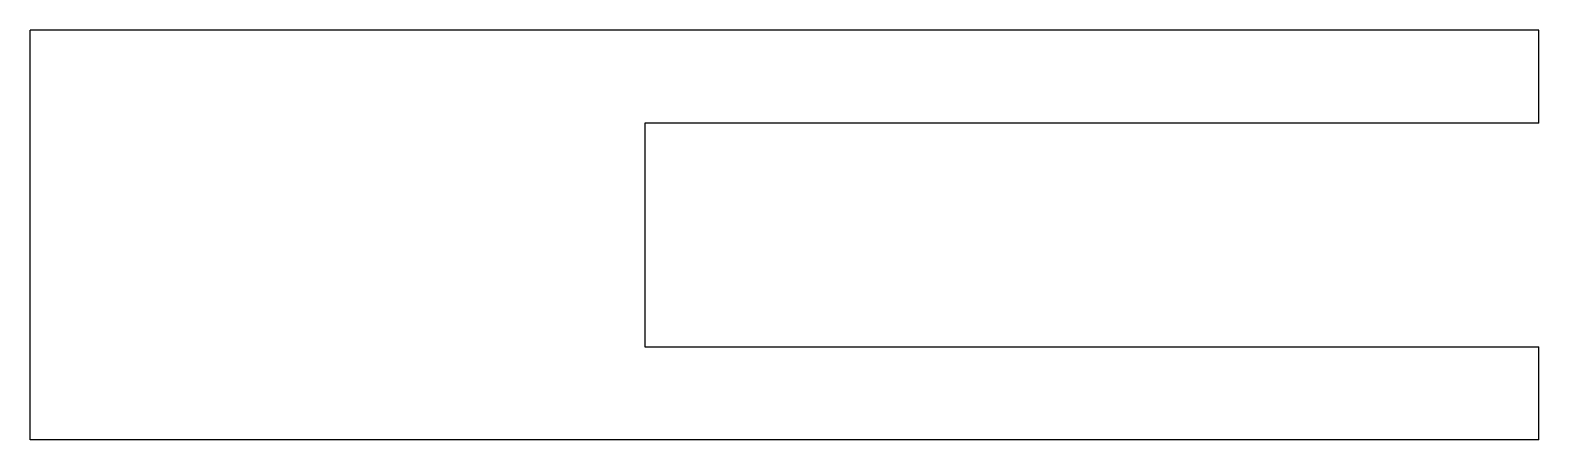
# Model space of a CAD drawing. Header units: metres. Extents: x -53 to 28, y -22 to 0.
import ezdxf

# ---------------------------------------------------------------- set-up
doc = ezdxf.new("R2010")
doc.units = ezdxf.units.M

msp = doc.modelspace()

# ---------------------------------------------------------------- linework, layer by layer
for points in [[(28, 0), (26.38, 0), (24.76, 0), (23.14, 0), (21.52, 0), (19.9, 0), (18.28, 0), (16.66, 0), (15.04, 0), (13.42, 0), (11.8, 0), (10.18, 0), (8.56, 0), (6.94, 0), (5.32, 0), (3.7, 0), (2.08, 0), (0.46, 0), (-1.16, 0), (-2.78, 0), (-4.4, 0), (-6.02, 0), (-7.64, 0), (-9.26, 0), (-10.88, 0), (-12.5, 0), (-14.12, 0), (-15.74, 0), (-17.36, 0), (-18.98, 0), (-20.6, 0), (-22.22, 0), (-23.84, 0), (-25.46, 0), (-27.08, 0), (-28.7, 0), (-30.32, 0), (-31.94, 0), (-33.56, 0), (-35.18, 0), (-36.8, 0), (-38.42, 0), (-40.04, 0), (-41.66, 0), (-43.28, 0), (-44.9, 0), (-46.52, 0), (-48.14, 0), (-49.76, 0), (-51.38, 0), (-53, 0)], [(-53, -22), (-53, -21.56), (-53, -21.12), (-53, -20.68), (-53, -20.24), (-53, -19.8), (-53, -19.36), (-53, -18.92), (-53, -18.48), (-53, -18.04), (-53, -17.6), (-53, -17.16), (-53, -16.72), (-53, -16.28), (-53, -15.84), (-53, -15.4), (-53, -14.96), (-53, -14.52), (-53, -14.08), (-53, -13.64), (-53, -13.2), (-53, -12.76), (-53, -12.32), (-53, -11.88), (-53, -11.44), (-53, -11), (-53, -10.56), (-53, -10.12), (-53, -9.68), (-53, -9.24), (-53, -8.8), (-53, -8.36), (-53, -7.92), (-53, -7.48), (-53, -7.04), (-53, -6.6), (-53, -6.16), (-53, -5.72), (-53, -5.28), (-53, -4.84), (-53, -4.4), (-53, -3.96), (-53, -3.52), (-53, -3.08), (-53, -2.64), (-53, -2.2), (-53, -1.76), (-53, -1.32), (-53, -0.88), (-53, -0.44), (-53, 0)], [(28, -5), (28, -4.9), (28, -4.8), (28, -4.7), (28, -4.6), (28, -4.5), (28, -4.4), (28, -4.3), (28, -4.2), (28, -4.1), (28, -4), (28, -3.9), (28, -3.8), (28, -3.7), (28, -3.6), (28, -3.5), (28, -3.4), (28, -3.3), (28, -3.2), (28, -3.1), (28, -3), (28, -2.9), (28, -2.8), (28, -2.7), (28, -2.6), (28, -2.5), (28, -2.4), (28, -2.3), (28, -2.2), (28, -2.1), (28, -2), (28, -1.9), (28, -1.8), (28, -1.7), (28, -1.6), (28, -1.5), (28, -1.4), (28, -1.3), (28, -1.2), (28, -1.1), (28, -1), (28, -0.9), (28, -0.8), (28, -0.7), (28, -0.6), (28, -0.5), (28, -0.4), (28, -0.3), (28, -0.2), (28, -0.1), (28, 0)], [(28, -5), (27.04, -5), (26.08, -5), (25.12, -5), (24.16, -5), (23.2, -5), (22.24, -5), (21.28, -5), (20.32, -5), (19.36, -5), (18.4, -5), (17.44, -5), (16.48, -5), (15.52, -5), (14.56, -5), (13.6, -5), (12.64, -5), (11.68, -5), (10.72, -5), (9.76, -5), (8.8, -5), (7.84, -5), (6.88, -5), (5.92, -5), (4.96, -5), (4, -5), (3.04, -5), (2.08, -5), (1.12, -5), (0.16, -5), (-0.8, -5), (-1.76, -5), (-2.72, -5), (-3.68, -5), (-4.64, -5), (-5.6, -5), (-6.56, -5), (-7.52, -5), (-8.48, -5), (-9.44, -5), (-10.4, -5), (-11.36, -5), (-12.32, -5), (-13.28, -5), (-14.24, -5), (-15.2, -5), (-16.16, -5), (-17.12, -5), (-18.08, -5), (-19.04, -5), (-20, -5)], [(-20, -5), (-20, -5.24), (-20, -5.48), (-20, -5.72), (-20, -5.96), (-20, -6.2), (-20, -6.44), (-20, -6.68), (-20, -6.92), (-20, -7.16), (-20, -7.4), (-20, -7.64), (-20, -7.88), (-20, -8.12), (-20, -8.36), (-20, -8.6), (-20, -8.84), (-20, -9.08), (-20, -9.32), (-20, -9.56), (-20, -9.8), (-20, -10.04), (-20, -10.28), (-20, -10.52), (-20, -10.76), (-20, -11), (-20, -11.24), (-20, -11.48), (-20, -11.72), (-20, -11.96), (-20, -12.2), (-20, -12.44), (-20, -12.68), (-20, -12.92), (-20, -13.16), (-20, -13.4), (-20, -13.64), (-20, -13.88), (-20, -14.12), (-20, -14.36), (-20, -14.6), (-20, -14.84), (-20, -15.08), (-20, -15.32), (-20, -15.56), (-20, -15.8), (-20, -16.04), (-20, -16.28), (-20, -16.52), (-20, -16.76), (-20, -17)], [(-20, -17), (-19.04, -17), (-18.08, -17), (-17.12, -17), (-16.16, -17), (-15.2, -17), (-14.24, -17), (-13.28, -17), (-12.32, -17), (-11.36, -17), (-10.4, -17), (-9.44, -17), (-8.48, -17), (-7.52, -17), (-6.56, -17), (-5.6, -17), (-4.64, -17), (-3.68, -17), (-2.72, -17), (-1.76, -17), (-0.8, -17), (0.16, -17), (1.12, -17), (2.08, -17), (3.04, -17), (4, -17), (4.96, -17), (5.92, -17), (6.88, -17), (7.84, -17), (8.8, -17), (9.76, -17), (10.72, -17), (11.68, -17), (12.64, -17), (13.6, -17), (14.56, -17), (15.52, -17), (16.48, -17), (17.44, -17), (18.4, -17), (19.36, -17), (20.32, -17), (21.28, -17), (22.24, -17), (23.2, -17), (24.16, -17), (25.12, -17), (26.08, -17), (27.04, -17), (28, -17)], [(28, -22), (28, -21.9), (28, -21.8), (28, -21.7), (28, -21.6), (28, -21.5), (28, -21.4), (28, -21.3), (28, -21.2), (28, -21.1), (28, -21), (28, -20.9), (28, -20.8), (28, -20.7), (28, -20.6), (28, -20.5), (28, -20.4), (28, -20.3), (28, -20.2), (28, -20.1), (28, -20), (28, -19.9), (28, -19.8), (28, -19.7), (28, -19.6), (28, -19.5), (28, -19.4), (28, -19.3), (28, -19.2), (28, -19.1), (28, -19), (28, -18.9), (28, -18.8), (28, -18.7), (28, -18.6), (28, -18.5), (28, -18.4), (28, -18.3), (28, -18.2), (28, -18.1), (28, -18), (28, -17.9), (28, -17.8), (28, -17.7), (28, -17.6), (28, -17.5), (28, -17.4), (28, -17.3), (28, -17.2), (28, -17.1), (28, -17)], [(28, -22), (26.38, -22), (24.76, -22), (23.14, -22), (21.52, -22), (19.9, -22), (18.28, -22), (16.66, -22), (15.04, -22), (13.42, -22), (11.8, -22), (10.18, -22), (8.56, -22), (6.94, -22), (5.32, -22), (3.7, -22), (2.08, -22), (0.46, -22), (-1.16, -22), (-2.78, -22), (-4.4, -22), (-6.02, -22), (-7.64, -22), (-9.26, -22), (-10.88, -22), (-12.5, -22), (-14.12, -22), (-15.74, -22), (-17.36, -22), (-18.98, -22), (-20.6, -22), (-22.22, -22), (-23.84, -22), (-25.46, -22), (-27.08, -22), (-28.7, -22), (-30.32, -22), (-31.94, -22), (-33.56, -22), (-35.18, -22), (-36.8, -22), (-38.42, -22), (-40.04, -22), (-41.66, -22), (-43.28, -22), (-44.9, -22), (-46.52, -22), (-48.14, -22), (-49.76, -22), (-51.38, -22), (-53, -22)]]:
    msp.add_lwpolyline(points)

doc.saveas('drawing.dxf')
